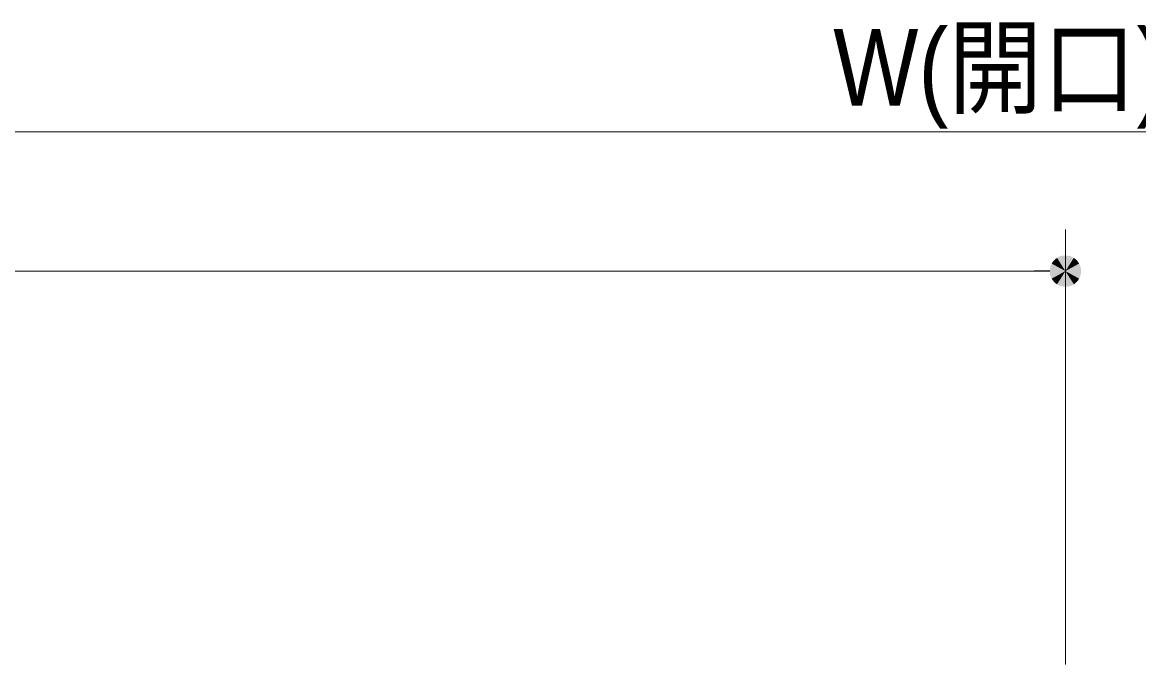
# Model space of a CAD drawing. Units: millimetres, scale not verified. Extents: x -4547 to 4547, y -2284 to 2284.
# Drawn here: x -2897.7 to -2496.6, y 697.5 to 928.2 of the extents above; entities that cross this region are included whole.
import ezdxf
from ezdxf.enums import TextEntityAlignment as Align

# ---------------------------------------------------------------- set-up
doc = ezdxf.new("R2010")
doc.units = ezdxf.units.MM
doc.header["$LTSCALE"] = 20
doc.layers.add('0-2_2寸法-1', color=7, linetype='Continuous', lineweight=15)
doc.layers.add('0-3_0', color=7, linetype='Continuous', lineweight=25)
doc.styles.add('ＭＳ Ｐゴシック', font='')
doc.styles.get('ＭＳ Ｐゴシック').set_extended_font_data('MS PGothic')

# ---------------------------------------------------------------- blocks, each defined once
blk = doc.blocks.new('_Dot')
at = {"layer": '0-3_0'}
blk.add_line((-10, 0), (-20, 0), dxfattribs=at)
for points in [[(0, 0), (-7.29, 6.85), (-6.37, 7.71)], [(0, 0), (-6.37, 7.71), (-5.36, 8.44)], [(0, 0), (-5.36, 8.44), (-4.26, 9.05)], [(0, 0), (-4.26, 9.05), (-3.09, 9.51)], [(0, 0), (-3.09, 9.51), (-1.87, 9.82)], [(0, 0), (-1.87, 9.82), (-0.63, 9.98)], [(0, 0), (-0.63, 9.98), (0.63, 9.98)], [(0, 0), (0.63, 9.98), (1.87, 9.82)], [(0, 0), (1.87, 9.82), (3.09, 9.51)], [(0, 0), (3.09, 9.51), (4.26, 9.05)], [(0, 0), (4.26, 9.05), (5.36, 8.44)], [(0, 0), (5.36, 8.44), (6.37, 7.71)], [(0, 0), (6.37, 7.71), (7.29, 6.85)], [(0, 0), (-10, 0), (-9.92, 1.25)], [(0, 0), (-9.92, -1.25), (-10, 0)], [(0, 0), (-9.92, 1.25), (-9.69, 2.49)], [(0, 0), (-9.69, -2.49), (-9.92, -1.25)], [(0, 0), (-9.69, 2.49), (-9.3, 3.68)], [(0, 0), (-9.3, -3.68), (-9.69, -2.49)], [(0, 0), (-9.3, 3.68), (-8.76, 4.82)], [(0, 0), (-8.76, -4.82), (-9.3, -3.68)], [(0, 0), (-8.76, 4.82), (-8.09, 5.88)], [(0, 0), (-8.09, -5.88), (-8.76, -4.82)], [(0, 0), (-8.09, 5.88), (-7.29, 6.85)], [(0, 0), (-7.29, -6.85), (-8.09, -5.88)], [(0, 0), (-6.37, -7.71), (-7.29, -6.85)], [(0, 0), (-5.36, -8.44), (-6.37, -7.71)], [(0, 0), (-4.26, -9.05), (-5.36, -8.44)], [(0, 0), (-3.09, -9.51), (-4.26, -9.05)], [(0, 0), (-1.87, -9.82), (-3.09, -9.51)], [(0, 0), (-0.63, -9.98), (-1.87, -9.82)], [(0, 0), (0.63, -9.98), (-0.63, -9.98)], [(0, 0), (7.29, 6.85), (8.09, 5.88)], [(0, 0), (8.09, 5.88), (8.76, 4.82)], [(0, 0), (8.76, 4.82), (9.3, 3.68)], [(0, 0), (9.3, 3.68), (9.69, 2.49)], [(0, 0), (9.69, 2.49), (9.92, 1.25)], [(0, 0), (9.92, 1.25), (10, 0)], [(0, 0), (1.87, -9.82), (0.63, -9.98)], [(0, 0), (3.09, -9.51), (1.87, -9.82)], [(0, 0), (4.26, -9.05), (3.09, -9.51)], [(0, 0), (5.36, -8.44), (4.26, -9.05)], [(0, 0), (6.37, -7.71), (5.36, -8.44)], [(0, 0), (7.29, -6.85), (6.37, -7.71)], [(0, 0), (8.09, -5.88), (7.29, -6.85)], [(0, 0), (8.76, -4.82), (8.09, -5.88)], [(0, 0), (9.3, -3.68), (8.76, -4.82)], [(0, 0), (9.69, -2.49), (9.3, -3.68)], [(0, 0), (9.92, -1.25), (9.69, -2.49)], [(0, 0), (10, 0), (9.92, -1.25)]]:
    blk.add_solid(points, dxfattribs=at)

msp = doc.modelspace()

# ---------------------------------------------------------------- linework, layer by layer
at = {"layer": '0-2_2寸法-1'}
for p, q in [((-4132.61, 888.84), (-865.12, 888.84)), ((-2522.87, 697.5), (-2522.87, 853.84)), ((-2534.12, 838.84), (-4132.61, 838.84))]:
    msp.add_line(p, q, dxfattribs=at)

# ---------------------------------------------------------------- block references
at = {"layer": '0-2_2寸法-1', "xscale": 0.5627563, "yscale": 0.5627563}
msp.add_blockref('_Dot', (-2522.87, 838.84), dxfattribs=at)

# ---------------------------------------------------------------- texts
at = {"layer": '0-2_2寸法-1', "style": 'ＭＳ Ｐゴシック', "width": 0.9}
msp.add_text('W(開口)=3290', height=27.51, dxfattribs=at).set_placement((-2606.28, 890.02), align=Align.BOTTOM_LEFT)

doc.saveas('drawing.dxf')
